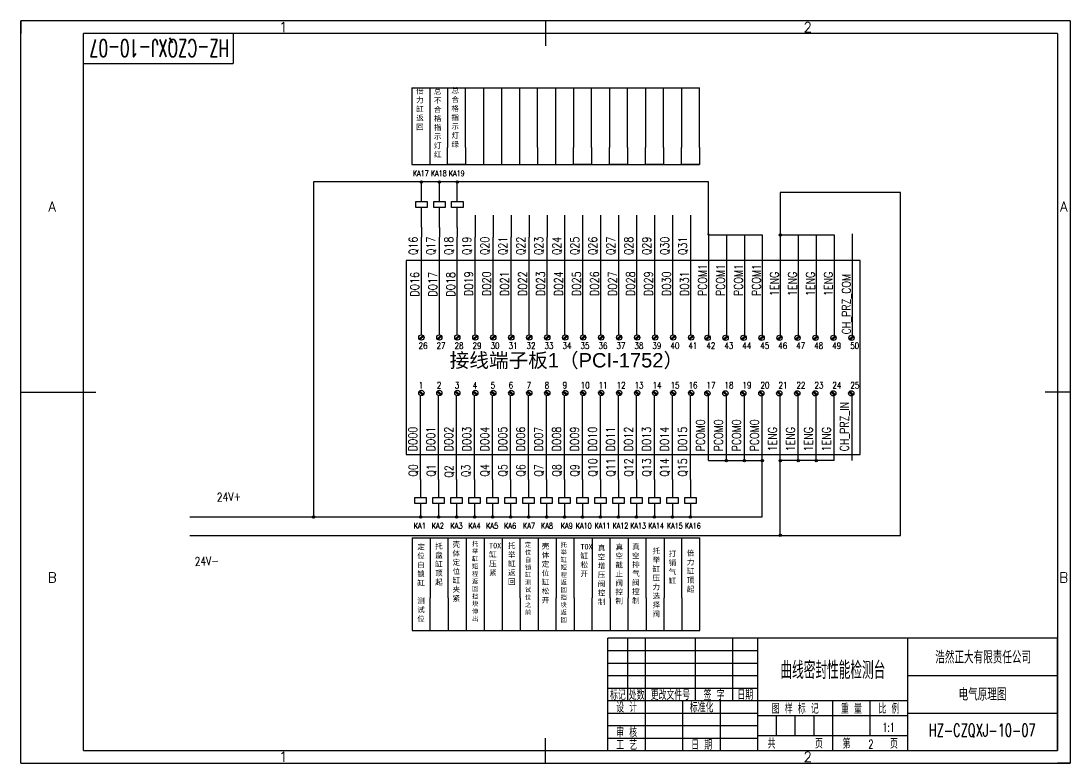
# Model space of a CAD drawing. Header units: millimetres. Extents: x -25 to 84078, y -5 to 292.
# Drawn here: x -25 to 395, y -5 to 292 of the extents above; entities that cross this region are included whole.
import ezdxf
from ezdxf.enums import TextEntityAlignment as Align

# ---------------------------------------------------------------- set-up
doc = ezdxf.new("R2010")
doc.units = ezdxf.units.MM
doc.header["$LTSCALE"] = 10
for name, color, linetype in [('1轮廓实线层', 7, 'Continuous'), ('2', 92, 'Continuous'), ('2细线层', 4, 'Continuous'), ('5剖面线层', 2, 'Continuous'), ('6文字层', 3, 'Continuous'), ('图框层', 7, 'Continuous')]:
    doc.layers.add(name, color=color, linetype=linetype)
doc.styles.add('PC_TEXTSTYLE', font='txt.shx', dxfattribs={"width": 0.8, "bigfont": 'hzfs.shx'})

# ---------------------------------------------------------------- blocks, each defined once
blk = doc.blocks.new('PC_TITLE_BLOCK')
at = {"layer": '1轮廓实线层'}
for p, q in [((0, 45), (-180, 45)), ((-180, 0), (-180, 45)), ((-172, 20), (-172, 45)), ((-165, 20), (-165, 45)), ((-145, 20), (-145, 45)), ((-130, 20), (-130, 45)), ((-120, 0), (-120, 45)), ((-60, 30), (0, 30)), ((-180, 20), (-60, 20)), ((-165, 0), (-165, 20)), ((-150, 0), (-150, 20)), ((-135, 0), (-135, 20)), ((-60, 15), (0, 15)), ((-180, 0), (0, 0))]:
    blk.add_line(p, q, dxfattribs=at)
at = {"layer": '1轮廓实线层', "color": 7}
for p, q in [((-60, 0), (-60, 45)), ((-180, 25), (-120, 25))]:
    blk.add_line(p, q, dxfattribs=at)
at = {"layer": '2细线层'}
for p, q in [((-180, 40), (-120, 40)), ((-180, 35), (-120, 35)), ((-180, 30), (-120, 30)), ((-90, 0), (-90, 20)), ((-75, 6), (-75, 20)), ((-180, 15), (-120, 15)), ((-120, 14), (-60, 14)), ((-112.5, 6), (-112.5, 14)), ((-105, 6), (-105, 14)), ((-97.5, 6), (-97.5, 14)), ((-180, 10), (-120, 10)), ((-180, 5), (-120, 5)), ((-120, 6), (-60, 6))]:
    blk.add_line(p, q, dxfattribs=at)
at = {"layer": '图框层'}
blk.add_line((0, 0), (0, 45), dxfattribs=at)
at = {"layer": '6文字层', "style": 'PC_TEXTSTYLE', "width": 0.667}
for s, p in [('标记', (-176, 22.5)), ('处数', (-168.5, 22.5)), (' 更改文件号 ', (-155, 22.5)), (' 签 字 ', (-137.5, 22.5)), (' 日期 ', (-125, 22.5)), (' 设 计 ', (-172.5, 17.51)), (' 标准化 ', (-142.5, 17.51)), (' 图 样 标 记 ', (-105, 17)), (' 重 量 ', (-82.5, 17)), (' 比 例 ', (-67.5, 17)), (' 审 核 ', (-172.5, 7.5)), (' 工 艺 ', (-172.5, 2.5)), (' 日 期 ', (-142.5, 2.5)), ('共       页', (-105, 3)), ('第       页', (-75, 3))]:
    blk.add_text(s, height=3.5, dxfattribs=at).set_placement(p, align=Align.MIDDLE)
at = {"layer": '6文字层', "style": 'PC_TEXTSTYLE', "flags": 8}
for tag, height, width, p, p2 in [('企业名称', 5, 2.215212, (-54.29, 34.82), (-5.27, 34.82)), ('产品名称或材料标记', 7, 0.675771, (-113.46, 28.64), (-66.42, 28.64)), ('图样名称', 5, 2.237588, (-54.79, 19.98), (-5.27, 19.98)), ('标准化', 3.5, 1.137204, (-133.83, 15.37), (-120.75, 15.37)), ('审核', 3.5, 1.738738, (-163.99, 5.37), (-150.63, 5.37)), ('重量', 3.5, 1.550325, (-88.46, 7.54), (-76.55, 7.54)), ('比例', 3.5, 1.526185, (-73.35, 7.54), (-61.93, 7.54)), ('图样代号', 5, 2.240461, (-54.79, 5.63), (-5.52, 5.63)), ('工艺', 3.5, 1.786989, (-164.21, 0.37), (-150.89, 0.37)), ('共几页', 3.5, 0.619588, (-108.07, 0.63), (-101.05, 0.63)), ('日期', 3.5, 1.717904, (-133.83, 0.37), (-120.75, 0.37))]:
    blk.add_attdef(tag, text='', height=height, dxfattribs=dict(at, width=width)).set_placement(p, p2, align=Align.FIT)
at = {"layer": '6文字层', "style": 'PC_TEXTSTYLE', "width": 3.962018, "flags": 8}
blk.add_attdef('设计', text='', height=3.5, rotation=358.4644, dxfattribs=at).set_placement((-164.23, 15.37), (-150.37, 15), align=Align.FIT)
at = {"layer": '6文字层', "color": 3, "style": 'PC_TEXTSTYLE', "width": 0.628057, "flags": 8}
blk.add_attdef('第几页', text='', height=3.5, dxfattribs=at).set_placement((-78.29, 0.75), (-71.16, 0.75), align=Align.FIT)
at = {"layer": '6文字层', "ltscale": 10, "style": 'PC_TEXTSTYLE', "flags": 1}
blk.add_attdef('图纸张数', (-58.68, -0.49), '', height=2.5, dxfattribs=at)
blk = doc.blocks.new('PC_TYDH_BLOCK')
at = {"layer": '2细线层', "linetype": 'Continuous'}
for p in [(60, 0), (0, -12)]:
    blk.add_line(p, (60, -12), dxfattribs=at)
at = {"layer": '6文字层', "style": 'PC_TEXTSTYLE', "width": 1.815486}
blk.add_attdef('图样代号', text='', height=7, rotation=180, dxfattribs=at).set_placement((58.24, -2.4), (2.35, -2.4), align=Align.FIT)

msp = doc.modelspace()

# ---------------------------------------------------------------- hatches: boundary and pattern name
at = {"layer": '5剖面线层'}
for points in [[(135.77, 227.61, 1), (134.82, 227.61, 1)], [(142.97, 227.58, 1), (142.02, 227.58, 1)], [(150.17, 227.58, 1), (149.22, 227.58, 1)], [(257.88, 116.04, 1), (256.93, 116.04, 1)], [(265.08, 116.04, 1), (264.13, 116.04, 1)], [(272.28, 116.04, 1), (271.33, 116.04, 1)], [(279.48, 116.04, 1), (278.53, 116.04, 1)], [(286.68, 116.04, 1), (285.73, 116.04, 1)], [(293.88, 116.04, 1), (292.93, 116.04, 1)], [(92.59, 93.47, 1), (91.64, 93.47, 1)], [(135.48, 93.47, 1), (134.53, 93.47, 1)], [(142.68, 93.47, 1), (141.73, 93.47, 1)], [(149.88, 93.47, 1), (148.93, 93.47, 1)], [(157.08, 93.47, 1), (156.13, 93.47, 1)], [(164.28, 93.47, 1), (163.33, 93.47, 1)], [(171.48, 93.47, 1), (170.53, 93.47, 1)], [(178.68, 93.47, 1), (177.73, 93.47, 1)], [(185.88, 93.47, 1), (184.93, 93.47, 1)], [(193.08, 93.47, 1), (192.13, 93.47, 1)], [(200.28, 93.47, 1), (199.33, 93.47, 1)], [(207.48, 93.47, 1), (206.53, 93.47, 1)], [(214.68, 93.47, 1), (213.73, 93.47, 1)], [(221.88, 93.47, 1), (220.93, 93.47, 1)], [(229.08, 93.47, 1), (228.13, 93.47, 1)], [(236.3, 93.47, 1), (235.34, 93.47, 1)], [(243.5, 93.47, 1), (242.54, 93.47, 1)]]:
    msp.add_hatch(color=7, dxfattribs=at).paths.add_polyline_path(points)
h = msp.add_hatch(color=256, dxfattribs=at)
h.paths.add_polyline_path([(249.73, 206.6), (250.68, 206.6, 1)])
h.paths.add_polyline_path([(250.68, 206.6), (250.21, 206.6), (250.21, 206.12, 0.414214)])
h.paths.add_polyline_path([(250.21, 206.6), (249.73, 206.6, 0.414214), (250.21, 206.12)])
h = msp.add_hatch(color=256, dxfattribs=at)
h.paths.add_polyline_path([(279.01, 206.83, 0.414214), (278.53, 206.36, 0.414214), (279.01, 205.88)])
h.paths.add_polyline_path([(279.01, 206.83), (279.01, 206.36), (279.48, 206.36, 0.414214)])
h.paths.add_polyline_path([(279.48, 206.36), (279.01, 206.36), (279.01, 205.88, 0.414214)])
h = msp.add_hatch(color=256, dxfattribs=at)
h.paths.add_polyline_path([(279.48, 86.12), (279.01, 86.12), (278.53, 86.12, 1)])
h.paths.add_polyline_path([(279.01, 86.59), (279.01, 86.12), (279.48, 86.12, 0.414214)])
h.paths.add_polyline_path([(279.01, 86.59, 0.414214), (278.53, 86.12), (279.01, 86.12)])

# ---------------------------------------------------------------- linework, layer by layer
for p, q in [((250.21, 227.61), (92.12, 227.61)), ((92.12, 227.61), (92.12, 93.47)), ((279.01, 223.41), (279.01, 166.33)), ((250.21, 206.36), (250.21, 166.33)), ((250.21, 206.36), (271.81, 206.36)), ((257.41, 206.36), (257.41, 166.33)), ((264.61, 206.36), (264.61, 166.33)), ((271.81, 206.36), (271.81, 166.33)), ((279.01, 206.36), (300.61, 206.36)), ((286.21, 206.36), (286.21, 166.33)), ((293.41, 206.36), (293.41, 166.33)), ((300.61, 206.36), (300.61, 166.33)), ((307.81, 206.87), (307.81, 166.33)), ((134.37, 164.84), (135.98, 166.12)), ((134.57, 164.51), (136.22, 165.8)), ((141.57, 164.84), (143.18, 166.12)), ((141.77, 164.51), (143.42, 165.8)), ((148.77, 164.84), (150.38, 166.12)), ((148.97, 164.51), (150.62, 165.8)), ((155.97, 164.84), (157.58, 166.12)), ((156.17, 164.51), (157.82, 165.8)), ((163.17, 164.84), (164.78, 166.12)), ((163.37, 164.51), (165.02, 165.8)), ((170.37, 164.84), (171.98, 166.12)), ((170.57, 164.51), (172.22, 165.8)), ((177.57, 164.84), (179.18, 166.12)), ((177.77, 164.51), (179.42, 165.8)), ((184.77, 164.84), (186.38, 166.12)), ((184.97, 164.51), (186.62, 165.8)), ((191.97, 164.84), (193.58, 166.12)), ((192.17, 164.51), (193.82, 165.8)), ((199.17, 164.84), (200.78, 166.12)), ((199.37, 164.51), (201.02, 165.8)), ((206.37, 164.84), (207.98, 166.12)), ((206.57, 164.51), (208.22, 165.8)), ((213.57, 164.84), (215.18, 166.12)), ((213.77, 164.51), (215.42, 165.8)), ((220.77, 164.84), (222.38, 166.12)), ((220.97, 164.51), (222.62, 165.8)), ((227.97, 164.84), (229.58, 166.12)), ((228.17, 164.51), (229.82, 165.8)), ((235.17, 164.84), (236.78, 166.12)), ((235.37, 164.51), (237.02, 165.8)), ((242.37, 164.84), (243.98, 166.12)), ((242.57, 164.51), (244.22, 165.8)), ((248.98, 164.69), (250.59, 165.97)), ((249.18, 164.37), (250.83, 165.65)), ((256.18, 164.69), (257.79, 165.97)), ((256.38, 164.37), (258.03, 165.65)), ((263.38, 164.69), (264.99, 165.97)), ((263.58, 164.37), (265.23, 165.65)), ((270.58, 164.69), (272.19, 165.97)), ((270.78, 164.37), (272.43, 165.65)), ((277.78, 164.69), (279.39, 165.97)), ((277.98, 164.37), (279.63, 165.65)), ((284.98, 164.69), (286.59, 165.97)), ((285.18, 164.37), (286.83, 165.65)), ((292.18, 164.69), (293.79, 165.97)), ((292.38, 164.37), (294.03, 165.65)), ((299.38, 164.69), (300.99, 165.97)), ((299.58, 164.37), (301.23, 165.65)), ((306.58, 164.69), (308.19, 165.97)), ((306.78, 164.37), (308.43, 165.65)), ((134.37, 143.59), (135.98, 142.31)), ((134.57, 143.91), (136.22, 142.63)), ((141.57, 143.59), (143.18, 142.31)), ((141.77, 143.91), (143.42, 142.63)), ((148.77, 143.59), (150.38, 142.31)), ((148.97, 143.91), (150.62, 142.63)), ((155.97, 143.59), (157.58, 142.31)), ((156.17, 143.91), (157.82, 142.63)), ((163.17, 143.59), (164.78, 142.31)), ((163.37, 143.91), (165.02, 142.63)), ((170.37, 143.59), (171.98, 142.31)), ((170.57, 143.91), (172.22, 142.63)), ((177.57, 143.59), (179.18, 142.31)), ((177.77, 143.91), (179.42, 142.63)), ((184.77, 143.59), (186.38, 142.31)), ((184.97, 143.91), (186.62, 142.63)), ((191.97, 143.59), (193.58, 142.31)), ((192.17, 143.91), (193.82, 142.63)), ((199.17, 143.59), (200.78, 142.31)), ((199.37, 143.91), (201.02, 142.63)), ((206.37, 143.59), (207.98, 142.31)), ((206.57, 143.91), (208.22, 142.63)), ((213.57, 143.59), (215.18, 142.31)), ((213.77, 143.91), (215.42, 142.63)), ((220.77, 143.59), (222.38, 142.31)), ((220.97, 143.91), (222.62, 142.63)), ((227.97, 143.59), (229.58, 142.31)), ((228.17, 143.91), (229.82, 142.63)), ((235.17, 143.59), (236.78, 142.31)), ((235.37, 143.91), (237.02, 142.63)), ((242.37, 143.59), (243.98, 142.31)), ((242.57, 143.91), (244.22, 142.63)), ((248.88, 143.45), (250.49, 142.17)), ((249.08, 143.77), (250.73, 142.49)), ((256.08, 143.45), (257.69, 142.17)), ((256.28, 143.77), (257.93, 142.49)), ((263.28, 143.45), (264.89, 142.17)), ((263.48, 143.77), (265.13, 142.49)), ((270.48, 143.45), (272.09, 142.17)), ((270.68, 143.77), (272.33, 142.49)), ((277.68, 143.45), (279.29, 142.17)), ((277.88, 143.77), (279.53, 142.49)), ((284.88, 143.45), (286.49, 142.17)), ((285.08, 143.77), (286.73, 142.49)), ((292.08, 143.45), (293.69, 142.17)), ((292.28, 143.77), (293.93, 142.49)), ((299.28, 143.45), (300.89, 142.17)), ((299.48, 143.77), (301.13, 142.49)), ((306.48, 143.45), (308.09, 142.17)), ((306.68, 143.77), (308.33, 142.49)), ((135.01, 108.45), (135.01, 142.1)), ((142.21, 108.45), (142.21, 142.1)), ((149.41, 108.45), (149.41, 142.1)), ((156.61, 108.45), (156.61, 142.1)), ((163.81, 108.45), (163.81, 142.1)), ((171.01, 108.45), (171.01, 142.1)), ((178.21, 108.45), (178.21, 142.1)), ((185.41, 108.45), (185.41, 142.1)), ((192.61, 108.45), (192.61, 142.1)), ((199.81, 108.45), (199.81, 142.1)), ((207.01, 108.45), (207.01, 142.1)), ((214.21, 108.45), (214.21, 142.1)), ((221.41, 108.45), (221.41, 142.1)), ((228.61, 108.45), (228.61, 142.1)), ((235.81, 108.45), (235.81, 142.1)), ((243.01, 108.45), (243.01, 142.1)), ((250.21, 116.04), (250.21, 142.1)), ((257.41, 116.04), (257.41, 142.1)), ((264.61, 116.04), (264.61, 142.1)), ((271.81, 93.47), (271.81, 142.1)), ((279.01, 86.12), (279.01, 142.1)), ((286.21, 116.04), (286.21, 142.1)), ((293.41, 116.04), (293.41, 142.1)), ((300.61, 116.04), (300.61, 142.1)), ((307.81, 116.04), (307.81, 142.1)), ((250.21, 116.04), (271.81, 116.04)), ((300.61, 116.04), (279.01, 116.04)), ((135.01, 108.45), (135.01, 101.28)), ((142.21, 108.45), (142.21, 101.28)), ((149.41, 108.45), (149.41, 101.28)), ((156.61, 108.45), (156.61, 101.28)), ((163.81, 108.45), (163.81, 101.28)), ((171.01, 108.45), (171.01, 101.28)), ((178.21, 108.45), (178.21, 101.28)), ((185.41, 108.45), (185.41, 101.28)), ((192.61, 108.45), (192.61, 101.28)), ((199.81, 108.45), (199.81, 101.28)), ((207.01, 108.45), (207.01, 101.28)), ((214.21, 108.45), (214.21, 101.28)), ((221.41, 108.45), (221.41, 101.28)), ((228.61, 108.45), (228.61, 101.28)), ((235.81, 108.45), (235.81, 101.28)), ((243.01, 108.45), (243.01, 101.28)), ((42.57, 93.47), (134.53, 93.47)), ((135.48, 93.47), (271.81, 93.47)), ((42.57, 86.12), (279.01, 86.12))]:
    msp.add_line(p, q)
for points in [[(133.03, 219.73), (137.57, 219.73), (137.57, 217.35), (133.03, 217.35)], [(140.23, 219.7), (144.77, 219.7), (144.77, 217.32), (140.23, 217.32)], [(147.43, 219.7), (151.97, 219.7), (151.97, 217.32), (147.43, 217.32)], [(132.74, 101.28), (137.28, 101.28), (137.28, 98.89), (132.74, 98.89)], [(139.94, 101.28), (144.48, 101.28), (144.48, 98.89), (139.94, 98.89)], [(147.14, 101.28), (151.68, 101.28), (151.68, 98.89), (147.14, 98.89)], [(154.34, 101.28), (158.88, 101.28), (158.88, 98.89), (154.34, 98.89)], [(161.54, 101.28), (166.08, 101.28), (166.08, 98.89), (161.54, 98.89)], [(168.74, 101.28), (173.28, 101.28), (173.28, 98.89), (168.74, 98.89)], [(175.94, 101.28), (180.48, 101.28), (180.48, 98.89), (175.94, 98.89)], [(183.14, 101.28), (187.68, 101.28), (187.68, 98.89), (183.14, 98.89)], [(190.34, 101.28), (194.88, 101.28), (194.88, 98.89), (190.34, 98.89)], [(197.54, 101.28), (202.08, 101.28), (202.08, 98.89), (197.54, 98.89)], [(204.74, 101.28), (209.28, 101.28), (209.28, 98.89), (204.74, 98.89)], [(211.94, 101.28), (216.48, 101.28), (216.48, 98.89), (211.94, 98.89)], [(219.14, 101.28), (223.68, 101.28), (223.68, 98.89), (219.14, 98.89)], [(226.34, 101.28), (230.88, 101.28), (230.88, 98.89), (226.34, 98.89)], [(233.54, 101.28), (238.08, 101.28), (238.08, 98.89), (233.54, 98.89)], [(240.74, 101.28), (245.28, 101.28), (245.28, 98.89), (240.74, 98.89)]]:
    msp.add_lwpolyline(points, close=True)
for centre in [(135.3, 165.31), (142.5, 165.31), (149.7, 165.31), (156.9, 165.31), (164.1, 165.31), (171.3, 165.31), (178.5, 165.31), (185.7, 165.31), (192.9, 165.31), (200.1, 165.31), (207.3, 165.31), (214.5, 165.31), (221.7, 165.31), (228.9, 165.31), (236.1, 165.31), (243.3, 165.31), (249.91, 165.17), (257.11, 165.17), (264.31, 165.17), (271.51, 165.17), (278.71, 165.17), (285.91, 165.17), (293.11, 165.17), (300.31, 165.17), (307.51, 165.17), (135.3, 143.12), (142.5, 143.12), (149.7, 143.12), (156.9, 143.12), (164.1, 143.12), (171.3, 143.12), (178.5, 143.12), (185.7, 143.12), (192.9, 143.12), (200.1, 143.12), (207.3, 143.12), (214.5, 143.12), (221.7, 143.12), (228.9, 143.12), (236.1, 143.12), (243.3, 143.12), (249.81, 142.97), (257.01, 142.97), (264.21, 142.97), (271.41, 142.97), (278.61, 142.97), (285.81, 142.97), (293.01, 142.97), (300.21, 142.97), (307.41, 142.97)]:
    msp.add_circle(centre, 1.06)
at = {"layer": '1轮廓实线层'}
for p, q in [((185, 292), (185, 282)), ((0, 0), (0, 287)), ((390, 287), (0, 287)), ((390, 287), (390, 0)), ((135.3, 219.73), (135.3, 227.61)), ((142.5, 219.7), (142.5, 227.58)), ((149.7, 219.7), (149.7, 227.58)), ((250.21, 206.36), (250.21, 227.61)), ((327.1, 223.41), (279.01, 223.41)), ((327.1, 86.12), (327.1, 223.41)), ((135.3, 209.43), (135.3, 217.35)), ((142.5, 209.4), (142.5, 217.32)), ((149.7, 209.4), (149.7, 217.32)), ((156.9, 214.25), (156.9, 205.45)), ((164.1, 214.25), (164.1, 205.43)), ((171.3, 214.25), (171.3, 205.43)), ((178.5, 214.25), (178.5, 205.45)), ((185.7, 214.25), (185.7, 205.45)), ((192.61, 214.25), (192.65, 166.34)), ((199.81, 214.25), (199.85, 166.34)), ((207.01, 214.25), (207.05, 166.34)), ((214.21, 214.25), (214.25, 166.34)), ((221.41, 214.25), (221.45, 166.34)), ((228.61, 214.25), (228.65, 166.34)), ((235.81, 214.25), (235.85, 166.34)), ((243.01, 214.25), (243.05, 166.34)), ((135.3, 209.43), (135.3, 205.45)), ((142.5, 209.4), (142.5, 205.43)), ((149.7, 209.4), (149.7, 205.43)), ((135.3, 166.37), (135.3, 205.45)), ((142.5, 166.37), (142.5, 205.43)), ((149.7, 166.37), (149.7, 205.43)), ((156.9, 166.37), (156.9, 205.43)), ((164.1, 166.37), (164.1, 205.43)), ((171.3, 166.37), (171.3, 205.43)), ((178.5, 166.37), (178.5, 205.43)), ((185.7, 166.37), (185.7, 205.43)), ((-25, 143.5), (5, 143.5)), ((395, 143.5), (385, 143.5)), ((135.01, 98.89), (135.01, 93.94)), ((142.21, 98.89), (142.21, 93.47)), ((149.41, 98.89), (149.41, 93.47)), ((156.61, 98.89), (156.61, 93.47)), ((163.81, 98.89), (163.81, 93.47)), ((171.01, 98.89), (171.01, 93.47)), ((178.21, 98.89), (178.21, 93.47)), ((185.41, 98.89), (185.41, 93.47)), ((192.61, 98.89), (192.61, 93.47)), ((199.81, 98.89), (199.81, 93.47)), ((207.01, 98.89), (207.01, 93.47)), ((214.21, 98.89), (214.21, 93.47)), ((221.41, 98.89), (221.41, 93.47)), ((228.61, 98.89), (228.61, 93.47)), ((235.81, 98.89), (235.82, 93.47)), ((243.01, 98.89), (243.02, 93.47)), ((279.01, 86.12), (327.1, 86.12)), ((185, -5), (185, 5)), ((0, 0), (390, 0))]:
    msp.add_line(p, q, dxfattribs=at)
msp.add_lwpolyline([(310.97, 196.09), (129.15, 196.09), (129.15, 118.49), (310.97, 118.49)], close=True, dxfattribs=at)
for centre in [(135.3, 227.61), (142.5, 227.58), (149.7, 227.58), (279.01, 206.36), (257.41, 116.04), (264.61, 116.04), (271.81, 116.04), (279.01, 116.04), (286.21, 116.04), (293.41, 116.04), (92.12, 93.47), (135.01, 93.47), (142.21, 93.47), (149.41, 93.47), (156.61, 93.47), (163.81, 93.47), (171.01, 93.47), (178.21, 93.47), (185.41, 93.47), (192.61, 93.47), (199.81, 93.47), (207.01, 93.47), (214.21, 93.47), (221.41, 93.47), (228.61, 93.47), (235.82, 93.47), (243.02, 93.47), (279.01, 86.12)]:
    msp.add_circle(centre, 0.476, dxfattribs=at)
at = {"layer": '2'}
for p, q in [((131.47, 265.31), (246.63, 265.31)), ((131.47, 265.31), (131.47, 241.31)), ((138.63, 265.31), (138.63, 241.31)), ((138.63, 265.31), (145.83, 265.31)), ((138.63, 265.31), (145.83, 265.31)), ((145.83, 265.31), (145.83, 241.38)), ((153.03, 265.31), (160.23, 265.31)), ((153.03, 241.38), (153.03, 265.31)), ((160.23, 265.31), (160.23, 241.37)), ((160.23, 265.31), (167.43, 265.31)), ((167.43, 265.31), (167.43, 241.37)), ((167.43, 265.31), (174.63, 265.31)), ((167.43, 265.31), (174.63, 265.31)), ((174.63, 265.31), (174.63, 241.31)), ((181.83, 241.31), (181.83, 265.31)), ((181.83, 265.31), (189.03, 265.31)), ((189.03, 265.31), (189.03, 241.31)), ((189.03, 265.31), (196.23, 265.31)), ((196.23, 265.31), (196.23, 241.31)), ((203.43, 241.31), (203.43, 265.31)), ((203.43, 265.31), (210.63, 265.31)), ((210.63, 265.31), (210.63, 241.31)), ((217.83, 241.31), (217.83, 265.31)), ((217.83, 265.31), (225.03, 265.31)), ((225.03, 265.31), (225.03, 241.31)), ((232.23, 241.31), (232.23, 265.31)), ((232.23, 265.31), (239.43, 265.31)), ((239.43, 265.31), (239.43, 241.31)), ((246.63, 241.31), (246.63, 265.31)), ((131.47, 241.31), (131.47, 234.55)), ((138.63, 241.31), (138.63, 234.54)), ((145.83, 234.54), (145.83, 241.38)), ((153.03, 241.38), (153.03, 234.54)), ((160.23, 241.37), (160.23, 234.54)), ((167.43, 241.37), (167.43, 234.54)), ((174.63, 241.31), (174.63, 234.54)), ((181.83, 241.31), (181.83, 234.54)), ((189.03, 241.31), (189.03, 234.54)), ((196.23, 234.54), (196.23, 241.31)), ((203.43, 241.31), (203.43, 234.54)), ((210.63, 234.54), (210.63, 241.31)), ((217.83, 241.31), (217.83, 234.54)), ((225.03, 234.54), (225.03, 241.31)), ((232.23, 241.31), (232.23, 234.54)), ((239.43, 234.54), (239.43, 241.31)), ((246.63, 241.31), (246.63, 234.54)), ((246.63, 241.31), (246.63, 241.31)), ((131.47, 234.54), (246.63, 234.54)), ((153.03, 234.54), (145.83, 234.54)), ((203.43, 234.54), (196.23, 234.54)), ((217.83, 234.54), (210.63, 234.54)), ((232.23, 234.54), (225.03, 234.54)), ((246.63, 234.54), (239.43, 234.54)), ((131.65, 85.07), (131.65, 61.07)), ((131.65, 85.07), (246.85, 85.07)), ((138.85, 85.07), (138.85, 61.14)), ((146.05, 61.14), (146.05, 85.07)), ((153.25, 85.07), (153.25, 61.13)), ((160.45, 85.07), (160.45, 61.13)), ((167.65, 85.07), (167.65, 61.07)), ((174.85, 61.07), (174.85, 85.07)), ((182.05, 85.07), (182.05, 61.07)), ((189.25, 85.07), (189.25, 61.07)), ((196.45, 61.07), (196.45, 85.07)), ((203.65, 85.07), (203.65, 61.07)), ((210.85, 61.07), (210.85, 85.07)), ((218.05, 85.07), (218.05, 61.07)), ((225.25, 61.07), (225.25, 85.07)), ((232.45, 85.07), (232.45, 61.07)), ((239.65, 61.07), (239.65, 85.07)), ((246.85, 47.98), (246.85, 85.07)), ((131.65, 61.07), (131.65, 47.98)), ((138.85, 47.98), (138.85, 61.14)), ((146.05, 61.14), (146.05, 47.98)), ((153.25, 61.13), (153.25, 47.98)), ((160.45, 61.13), (160.45, 47.98)), ((167.65, 61.07), (167.65, 47.98)), ((174.85, 61.07), (174.85, 47.98)), ((182.05, 61.07), (182.05, 47.98)), ((189.25, 47.98), (189.25, 61.07)), ((196.45, 61.07), (196.45, 47.98)), ((203.65, 47.98), (203.65, 61.07)), ((210.85, 61.07), (210.85, 47.98)), ((218.05, 47.98), (218.05, 61.07)), ((225.25, 61.07), (225.25, 47.98)), ((232.45, 47.98), (232.45, 61.07)), ((239.65, 61.07), (239.65, 47.98)), ((239.65, 61.07), (239.65, 61.07)), ((131.65, 47.98), (246.85, 47.98))]:
    msp.add_line(p, q, dxfattribs=at)
at = {"layer": '2细线层'}
for p, q in [((-25, -5), (-25, 292)), ((395, 292), (-25, 292)), ((-25, 292), (-25, 287)), ((185, 292), (185, 287)), ((395, 292), (395, -5)), ((-25, 143.5), (0, 143.5)), ((395, 143.5), (390, 143.5)), ((-25, -5), (-25, 0)), ((185, -5), (185, 0)), ((-25, -5), (395, -5)), ((-25, -5), (0, -5)), ((395, -5), (390, -5))]:
    msp.add_line(p, q, dxfattribs=at)

# ---------------------------------------------------------------- block references
at = {"layer": '图框层'}
ref = msp.add_blockref('PC_TYDH_BLOCK', (0, 287), dxfattribs=at)
ref.add_attrib('图样代号', 'HZ-CZQXJ-10-07', dxfattribs={"layer": '6文字层', "height": 7, "rotation": 180, "style": 'PC_TEXTSTYLE', "width": 0.614214}).set_placement((58.24, 284.6), (2.35, 284.6), align=Align.FIT)
ref = msp.add_blockref('PC_TITLE_BLOCK', (390, 0), dxfattribs=at)
ref.add_attrib('产品名称或材料标记', '曲线密封性能检测台', dxfattribs={"layer": '6文字层', "height": 7, "style": 'PC_TEXTSTYLE', "width": 0.667}).set_placement((300.06, 28.64), align=Align.CENTER)
ref.add_attrib('图样名称', '电气原理图', dxfattribs={"layer": '6文字层', "height": 5, "style": 'PC_TEXTSTYLE', "width": 0.667}).set_placement((359.97, 19.98), align=Align.CENTER)
ref.add_attrib('企业名称', '浩然正大有限责任公司', dxfattribs={"layer": '6文字层', "height": 5, "style": 'PC_TEXTSTYLE', "width": 0.667}).set_placement((360.22, 34.82), align=Align.CENTER)
ref.add_attrib('图样代号', 'HZ-CZQXJ-10-07', dxfattribs={"layer": '6文字层', "height": 5, "style": 'PC_TEXTSTYLE', "width": 0.667}).set_placement((359.85, 5.63), align=Align.CENTER)
ref.add_attrib('比例', '1:1', dxfattribs={"layer": '6文字层', "height": 3.5, "style": 'PC_TEXTSTYLE', "width": 0.667}).set_placement((322.36, 7.54), align=Align.CENTER)
ref.add_attrib('第几页', '2', dxfattribs={"layer": '6文字层', "color": 3, "height": 3.5, "style": 'PC_TEXTSTYLE', "width": 0.667}).set_placement((315.28, 0.75), align=Align.CENTER)

# ---------------------------------------------------------------- texts
at = {"style": 'PC_TEXTSTYLE', "width": 0.8}
for s, p in [('24V+', (53.47, 99.7)), ('24V-', (44.6, 73.97))]:
    msp.add_text(s, height=3.367, rotation=2.2888, dxfattribs=at).set_placement(p)
at = {"insert": (146.63, 159.08), "char_height": 5.76, "width": 93.888, "attachment_point": 1}
msp.add_mtext('{\\fSimSun|b0|i0|c134|p54;接线端子板\\fArial|b0|i0|c0|p32;1\\fSimSun|b0|i0|c134|p54;（\\fArial|b0|i0|c0|p32;PCI-1752\\fSimSun|b0|i0|c134|p54;）}', dxfattribs=at)
at = {"layer": '2', "attachment_point": 1}
for s, insert, char_height, width in [('{\\fSimSun|b0|i0|c134|p6;倍力缸返回}', (133.23, 265.06), 2.16, 0.7157), ('{\\fSimSun|b0|i0|c134|p54;总不合格指示灯\\P红}', (140.34, 264.85), 2.16, 0.7157), ('{\\fSimSun|b0|i0|c134|p6;总合格指示灯绿}', (147.34, 265.25), 2.16, 0.7157), ('{\\fSimSun|b0|i0|c134|p54;定位自锁缸\\P\\P测试位}', (133.65, 82.6), 2.16, 0.7157), ('{\\fSimSun|b0|i0|c134|p54;托盘缸顶起}', (140.83, 82.9), 2.16, 0.7157), ('{\\fSimSun|b0|i0|c134|p54;壳体定位缸夹紧}', (147.78, 83.59), 2.16, 3.1783), ('{\\fSimSun|b0|i0|c134|p54;托举缸短程返回挡块伸出}', (155.57, 83.64), 1.8, 0.7157), ('{\\fSimSun|b0|i0|c134|p54;TOX缸压紧}', (162.42, 83.12), 2.16, 0.7157), ('{\\fSimSun|b0|i0|c134|p54;托举缸返回}', (169.97, 83.06), 2.16, 0.7157), ('{\\fSimSun|b0|i0|c134|p54;定位自锁缸 \\P测试位之前}', (176.77, 83.25), 1.8, 0.7157), ('{\\fSimSun|b0|i0|c134|p54;壳体定位缸松开}', (183.5, 82.88), 2.16, 0.7157), ('{\\fSimSun|b0|i0|c134|p54;托举缸短程返回挡块返回}', (191.05, 83.23), 1.8, 0.7157), ('{\\fSimSun|b0|i0|c134|p6;TOX缸松开}', (199, 82.65), 2.16, 0.7157), ('{\\fSimSun|b0|i0|c134|p54;真空增压阀控制}', (205.95, 82.2), 2.16, 0.7157), ('{\\fSimSun|b0|i0|c134|p54;真空截止阀控制}', (213, 82.54), 2.16, 0.7157), ('{\\fSimSun|b0|i0|c134|p54;真空排气阀控制}', (219.68, 82.71), 2.16, 0.7157), ('{\\fSimSun|b0|i0|c134|p6;托举缸压力选择阀}', (227.84, 80.96), 2.16, 0.7157), ('{\\fSimSun|b0|i0|c134|p6;打销气缸}', (234.32, 79.87), 2.16, 0.7157), ('{\\fSimSun|b0|i0|c134|p6;倍力缸顶起}', (241.56, 80.1), 2.16, 0.7157)]:
    msp.add_mtext(s, dxfattribs=dict(at, insert=insert, char_height=char_height, width=width))
at = {"layer": '6文字层', "style": 'PC_TEXTSTYLE'}
for s, p in [('1', (80, 289.5)), ('2', (290, 289.5)), ('A', (-12.5, 217.75)), ('A', (392.5, 217.75)), ('B', (-12.5, 69.25)), ('B', (392.5, 69.25)), ('1', (80, -2.5)), ('2', (290, -2.5))]:
    msp.add_text(s, height=4, dxfattribs=at).set_placement(p, align=Align.MIDDLE)
for s, height, width, p in [('KA17', 2.28, 0.67, (131.91, 229.86)), ('KA18', 2.28, 0.67, (139.11, 229.86)), ('KA19', 2.28, 0.67, (146.31, 229.86)), ('26', 2.617, 0.8, (134.2, 160.73)), ('27', 2.617, 0.8, (141.4, 160.73)), ('28', 2.617, 0.8, (148.6, 160.73)), ('29', 2.617, 0.8, (155.8, 160.73)), ('30', 2.617, 0.8, (163, 160.73)), ('31', 2.617, 0.8, (170.2, 160.73)), ('32', 2.617, 0.8, (177.4, 160.73)), ('33', 2.617, 0.8, (184.6, 160.73)), ('34', 2.617, 0.8, (191.8, 160.73)), ('35', 2.617, 0.8, (199, 160.73)), ('36', 2.617, 0.8, (206.2, 160.73)), ('37', 2.617, 0.8, (213.4, 160.73)), ('38', 2.617, 0.8, (220.6, 160.73)), ('39', 2.617, 0.8, (227.8, 160.73)), ('40', 2.617, 0.8, (235, 160.73)), ('41', 2.617, 0.8, (242.2, 160.73)), ('42', 2.617, 0.8, (249.4, 160.73)), ('43', 2.617, 0.8, (256.6, 160.73)), ('44', 2.617, 0.8, (263.8, 160.73)), ('45', 2.617, 0.8, (271, 160.73)), ('46', 2.617, 0.8, (278.2, 160.73)), ('47', 2.617, 0.8, (285.4, 160.73)), ('48', 2.617, 0.8, (292.6, 160.73)), ('49', 2.617, 0.8, (299.8, 160.73)), ('50', 2.617, 0.8, (307, 160.73)), ('1', 2.62, 0.8, (134.27, 144.88)), ('2', 2.62, 0.8, (141.47, 144.88)), ('3', 2.62, 0.8, (148.67, 144.88)), ('4', 2.62, 0.8, (155.87, 144.88)), ('5', 2.62, 0.8, (163.07, 144.88)), ('6', 2.62, 0.8, (170.27, 144.88)), ('7', 2.62, 0.8, (177.47, 144.88)), ('8', 2.62, 0.8, (184.67, 144.88)), ('9', 2.62, 0.8, (191.87, 144.88)), ('10', 2.617, 0.8, (199.07, 144.88)), ('11', 2.617, 0.8, (206.27, 144.88)), ('12', 2.617, 0.8, (213.47, 144.88)), ('13', 2.617, 0.8, (220.67, 144.88)), ('14', 2.617, 0.8, (227.87, 144.88)), ('15', 2.617, 0.8, (235.07, 144.88)), ('16', 2.617, 0.8, (242.27, 144.88)), ('17', 2.617, 0.8, (249.47, 144.88)), ('18', 2.617, 0.8, (256.67, 144.88)), ('19', 2.617, 0.8, (263.87, 144.88)), ('20', 2.617, 0.8, (271.07, 144.88)), ('21', 2.617, 0.8, (278.27, 144.88)), ('22', 2.617, 0.8, (285.47, 144.88)), ('23', 2.617, 0.8, (292.67, 144.88)), ('24', 2.617, 0.8, (299.87, 144.88)), ('25', 2.617, 0.8, (307.07, 144.88)), ('KA1', 2.28, 0.8, (132.24, 88.81)), ('KA2', 2.28, 0.8, (139.44, 88.81)), ('KA3', 2.28, 0.8, (146.95, 88.81)), ('KA4', 2.28, 0.8, (154.15, 88.81)), ('KA5', 2.28, 0.8, (161.23, 88.81)), ('KA6', 2.28, 0.8, (168.43, 88.81)), ('KA7', 2.28, 0.8, (175.94, 88.81)), ('KA8', 2.28, 0.8, (183.14, 88.81)), ('KA9', 2.28, 0.8, (191.07, 88.81)), ('KA10', 2.28, 0.67, (197.14, 88.81)), ('KA11', 2.28, 0.67, (204.64, 88.81)), ('KA12', 2.28, 0.67, (211.84, 88.81)), ('KA13', 2.28, 0.67, (218.93, 88.81)), ('KA14', 2.28, 0.67, (226.13, 88.81)), ('KA15', 2.28, 0.67, (233.64, 88.81)), ('KA16', 2.28, 0.67, (240.84, 88.81))]:
    msp.add_text(s, height=height, dxfattribs=dict(at, width=width)).set_placement(p)
at = {"layer": '6文字层', "style": 'PC_TEXTSTYLE', "width": 0.8}
for s, p in [('Q16', (133.78, 198.28)), ('Q17', (140.85, 198.28)), ('Q18', (148.05, 198.28)), ('Q19', (155.25, 198.28)), ('Q20', (162.45, 198.28)), ('Q21', (169.65, 198.28)), ('Q22', (176.85, 198.28)), ('Q23', (184.05, 198.28)), ('Q24', (191.25, 198.28)), ('Q25', (198.45, 198.28)), ('Q26', (205.65, 198.28)), ('Q27', (212.85, 198.28)), ('Q28', (220.05, 198.28)), ('Q29', (227.25, 198.28)), ('Q30', (234.45, 198.28)), ('Q31', (241.65, 198.28)), ('PCOM1', (249.57, 181.9)), ('PCOM1', (256.77, 181.9)), ('PCOM1', (263.97, 181.9)), ('PCOM1', (271.17, 181.9)), ('DO16', (134.37, 181.68)), ('DO17', (141.57, 181.68)), ('DO18', (148.77, 181.68)), ('DO19', (155.97, 181.9)), ('DO20', (163.17, 181.9)), ('DO21', (170.37, 181.9)), ('DO22', (177.57, 181.9)), ('DO23', (184.77, 181.9)), ('DO24', (191.97, 181.9)), ('DO25', (199.17, 181.9)), ('DO26', (206.37, 181.9)), ('DO27', (213.57, 181.9)), ('DO28', (220.77, 181.9)), ('DO29', (227.97, 181.9)), ('DO30', (235.17, 181.9)), ('DO31', (242.37, 181.9)), ('1ENG', (278.37, 181.9)), ('1ENG', (285.57, 181.9)), ('1ENG', (292.77, 181.9)), ('1ENG', (299.97, 181.9)), ('CH_PRZ_COM', (307.17, 166.55)), ('CH_PRZ_IN', (306.39, 119.73)), ('PCOM0', (248.79, 119.73)), ('PCOM0', (255.99, 119.73)), ('PCOM0', (263.19, 119.73)), ('PCOM0', (270.39, 119.73)), ('DO00', (133.59, 119.73)), ('DO01', (140.79, 119.73)), ('DO02', (147.99, 119.73)), ('DO03', (155.19, 119.73)), ('DO04', (162.39, 119.73)), ('DO05', (169.59, 119.73)), ('DO06', (176.79, 119.73)), ('DO07', (183.99, 119.73)), ('DO08', (191.19, 119.73)), ('DO09', (198.39, 119.73)), ('DO10', (205.59, 119.73)), ('DO11', (212.79, 119.73)), ('DO12', (219.99, 119.73)), ('DO13', (227.19, 119.73)), ('DO14', (234.39, 119.73)), ('DO15', (241.59, 119.73)), ('1ENG', (277.59, 119.73)), ('1ENG', (284.79, 119.73)), ('1ENG', (291.99, 119.73)), ('1ENG', (299.19, 119.73)), ('Q0', (133.74, 109.62)), ('Q1', (140.94, 109.62)), ('Q2', (148.09, 109.22)), ('Q3', (154.81, 109.42)), ('Q4', (162.43, 109.62)), ('Q5', (169.63, 109.62)), ('Q6', (176.83, 109.62)), ('Q7', (184.03, 109.62)), ('Q8', (191.23, 109.62)), ('Q9', (198.43, 109.62)), ('Q10', (205.63, 109.62)), ('Q11', (212.83, 109.62)), ('Q12', (220.03, 109.62)), ('Q13', (227.23, 109.62)), ('Q14', (234.43, 109.62)), ('Q15', (241.63, 109.62))]:
    msp.add_text(s, height=3.459, rotation=90, dxfattribs=at).set_placement(p)

doc.saveas('drawing.dxf')
